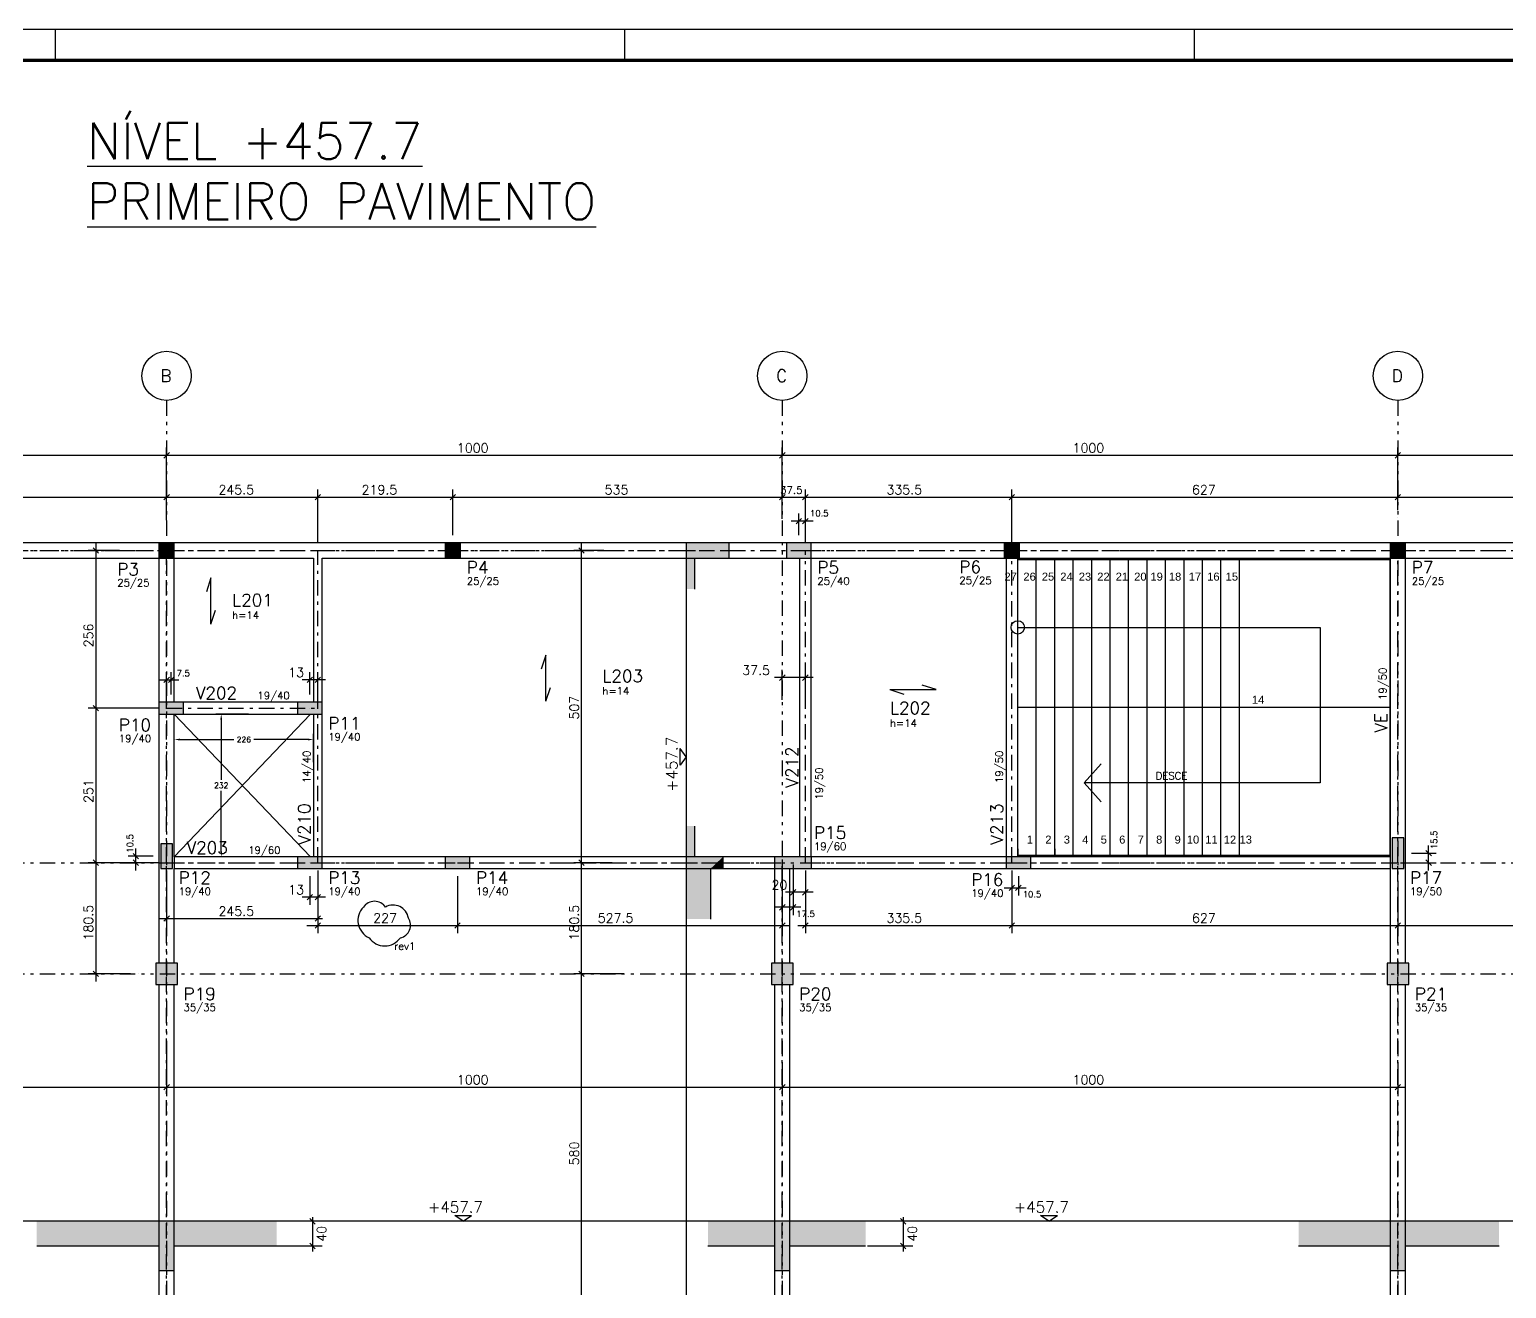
# Model space of a CAD drawing. Extents: x 259 to 378, y 4 to 88.
# Drawn here: x 284.76 to 332.74, y 47.24 to 88.14 of the extents above; entities that cross this region are included whole.
import ezdxf
from ezdxf.enums import TextEntityAlignment as Align

# ---------------------------------------------------------------- set-up
doc = ezdxf.new("R2010")
doc.units = 0
doc.header["$MEASUREMENT"] = 0
for name, pattern in [('CONTINU', [0]), ('ESTILO_TQS_0003', [0.91, 0.5, -0.2, 0.01, -0.2]), ('ESTILO_TQS_0004', [1.12, 0.5, -0.2, 0.01, -0.2, 0.01, -0.2])]:
    doc.linetypes.add(name, pattern=pattern)
doc.layers.get('0').update_dxf_attribs({"linetype": 'CONTINUOUS'})
doc.layers.get('Defpoints').update_dxf_attribs({"linetype": 'CONTINUOUS'})
for name, color, linetype in [('1', 1, 'CONTINUOUS'), ('2', 2, 'CONTINUOUS'), ('3', 3, 'CONTINUOUS'), ('4', 4, 'CONTINUOUS'), ('6', 6, 'CONTINUOUS'), ('7', 7, 'CONTINUOUS'), ('9', 9, 'CONTINUOUS'), ('ARQ-FOLHA', 7, 'CONTINUOUS'), ('COTA', 1, 'CONTINUOUS')]:
    doc.layers.add(name, color=color, linetype=linetype)
doc.styles.get("Standard").update_dxf_attribs({"font": 'ROMANS.SHX'})
doc.styles.add('STYLE0', font='arial.ttf', dxfattribs={"height": 0.2})
doc.dimstyles.get("Standard").update_dxf_attribs({"dimtxt": 0.18, "dimasz": 0.18, "dimexe": 0.18, "dimexo": 0.0625, "dimgap": 0.09, "dimtad": 0, "dimtih": 1, "dimtoh": 1, "dimdec": 4, "dimzin": 0, "dimdsep": 46, "dimtxsty": 'Standard', "dimcen": 0.09, "dimadec": 0, "dimazin": 0, "dimtfac": 1, "dimtdec": 4, "dimtofl": 0, "dimtmove": 0, "dimatfit": 3, "dimfxl": 1, "dimtolj": 1, "dimtzin": 0, "dimarcsym": 0})

# ---------------------------------------------------------------- blocks, each defined once
blk = doc.blocks.new('fla0')
at = {"layer": 'ARQ-FOLHA'}
for p, q in [((5101.19, 1431.998), (4982.29, 1431.998)), ((5008.69, 1430.998), (5008.69, 1431.998)), ((5027.19, 1430.998), (5027.19, 1431.998)), ((5045.69, 1430.998), (5045.69, 1431.998))]:
    blk.add_line(p, q, dxfattribs=at)
at = {"layer": 'ARQ-FOLHA', "const_width": 0.1}
blk.add_lwpolyline([(5100.19, 1430.998), (4984.79, 1430.998), (4984.79, 1348.898), (5100.19, 1348.898), (5100.19, 1430.998)], dxfattribs=at)
blk = doc.blocks.new('EDCA')
at = {"color": 7, "linetype": 'CONTINU'}
for p, q in [((308.167, 71.204), (314.217, 71.204)), ((314.217, 66.404), (314.217, 71.204)), ((308.167, 66.404), (314.217, 66.404))]:
    blk.add_line(p, q, dxfattribs=at)
at = {"layer": 'COTA', "color": 7, "linetype": 'CONTINU'}
for p, q in [((308.167, 71.104), (308.167, 71.204)), ((308.167, 71.104), (308.167, 71.204)), ((308.467, 71.104), (308.467, 71.204)), ((308.767, 71.104), (308.767, 71.204)), ((309.067, 71.104), (309.067, 71.204)), ((309.367, 71.104), (309.367, 71.204)), ((309.667, 71.104), (309.667, 71.204)), ((309.967, 71.104), (309.967, 71.204)), ((310.267, 71.104), (310.267, 71.204)), ((310.567, 71.104), (310.567, 71.204)), ((310.867, 71.104), (310.867, 71.204)), ((311.167, 71.104), (311.167, 71.204)), ((311.467, 71.104), (311.467, 71.204)), ((311.767, 71.104), (311.767, 71.204)), ((308.167, 68.804), (314.217, 68.804)), ((308.167, 66.404), (308.167, 66.504)), ((308.167, 66.404), (308.167, 66.504)), ((308.167, 66.504), (308.167, 66.404)), ((308.167, 66.404), (308.167, 66.504)), ((308.467, 66.404), (308.467, 66.504)), ((308.767, 66.404), (308.767, 66.504)), ((308.767, 66.504), (308.767, 66.404)), ((309.067, 66.404), (309.067, 66.504)), ((309.367, 66.404), (309.367, 66.504)), ((309.667, 66.404), (309.667, 66.504)), ((309.967, 66.404), (309.967, 66.504)), ((310.267, 66.404), (310.267, 66.504)), ((310.567, 66.404), (310.567, 66.504)), ((310.867, 66.404), (310.867, 66.504)), ((311.167, 66.404), (311.167, 66.504)), ((311.467, 66.404), (311.467, 66.504)), ((311.767, 66.404), (311.767, 66.504))]:
    blk.add_line(p, q, dxfattribs=at)
at = {"layer": 'COTA', "color": 7, "linetype": 'CONTINU', "ltscale": 0.2}
for p, q in [((308.167, 68.804), (308.167, 71.204)), ((308.167, 68.804), (308.167, 71.054)), ((308.467, 68.804), (308.467, 71.204)), ((308.767, 66.404), (308.767, 71.204)), ((309.067, 68.804), (309.067, 71.204)), ((309.367, 68.804), (309.367, 71.204)), ((309.667, 68.804), (309.667, 71.204)), ((309.967, 68.804), (309.967, 71.204)), ((310.267, 68.804), (310.267, 71.204)), ((310.567, 68.804), (310.567, 71.204)), ((310.867, 68.804), (310.867, 71.204)), ((311.167, 68.804), (311.167, 71.204)), ((311.467, 68.804), (311.467, 71.204)), ((311.767, 68.804), (311.767, 71.204)), ((308.167, 66.404), (308.167, 68.804)), ((308.167, 66.404), (308.167, 68.804)), ((308.467, 66.404), (308.467, 68.804)), ((309.067, 66.404), (309.067, 68.804)), ((309.367, 66.404), (309.367, 68.804)), ((309.667, 66.404), (309.667, 68.804)), ((309.967, 66.404), (309.967, 68.804)), ((310.267, 66.404), (310.267, 68.804)), ((310.567, 66.404), (310.567, 68.804)), ((310.867, 66.404), (310.867, 68.804)), ((311.167, 66.404), (311.167, 68.804)), ((311.467, 66.404), (311.467, 68.804)), ((311.767, 66.404), (311.767, 68.804))]:
    blk.add_line(p, q, dxfattribs=at)
at = {"linetype": 'CONTINU', "style": 'STYLE0'}
for s, p in [('27', (308.051, 70.861)), ('26', (308.358, 70.861)), ('25', (308.658, 70.861)), ('24', (308.958, 70.861)), ('23', (309.258, 70.861)), ('22', (309.558, 70.861)), ('21', (309.858, 70.861)), ('20', (310.158, 70.861)), ('19', (310.422, 70.861)), ('18', (310.722, 70.861)), ('17', (311.044, 70.861)), ('16', (311.344, 70.861)), ('15', (311.644, 70.861)), ('14', (312.07, 68.86)), ('1', (308.364, 66.59)), ('2', (308.664, 66.59)), ('3', (308.964, 66.59)), ('4', (309.264, 66.59)), ('5', (309.564, 66.59)), ('6', (309.864, 66.59)), ('7', (310.164, 66.59)), ('8', (310.464, 66.59)), ('9', (310.764, 66.59)), ('10', (311.013, 66.59)), ('11', (311.313, 66.59)), ('12', (311.613, 66.59)), ('13', (311.869, 66.59))]:
    blk.add_text(s, height=0.13, dxfattribs=at).set_placement(p, align=Align.CENTER)
blk = doc.blocks.new('*D78')
at = {"color": 0, "linetype": 'Continuous', "lineweight": -2, "transparency": 16777216}
for p, q in [((289.467, 64.345), (289.467, 65.255)), ((293.987, 64.345), (293.987, 65.255)), ((289.647, 65.075), (291.405, 65.075)), ((293.807, 65.075), (292.048, 65.075))]:
    blk.add_line(p, q, dxfattribs=at)
at = {"color": 0, "linetype": 'Continuous', "transparency": 16777216}
for points in [[(289.647, 65.105), (289.647, 65.045), (289.467, 65.075)], [(293.807, 65.105), (293.807, 65.045), (293.987, 65.075)]]:
    blk.add_solid(points, dxfattribs=at)
at = {"layer": 'Defpoints', "color": 0, "linetype": 'Continuous', "transparency": 16777216}
for p in [(293.987, 65.075), (289.467, 64.283), (293.987, 64.283)]:
    blk.add_point(p, dxfattribs=at)
at = {"color": 0, "linetype": 'Continuous', "transparency": 16777216, "insert": (291.727, 65.075), "char_height": 0.18, "attachment_point": 5}
blk.add_mtext('\\A1;226', dxfattribs=at)
blk = doc.blocks.new('*D79')
at = {"color": 0, "linetype": 'Continuous', "lineweight": -2, "transparency": 16777216}
for p, q in [((291.874, 65.904), (290.811, 65.904)), ((290.991, 65.724), (290.991, 63.764)), ((290.991, 61.444), (290.991, 63.404)), ((291.874, 61.264), (290.811, 61.264))]:
    blk.add_line(p, q, dxfattribs=at)
at = {"color": 0, "linetype": 'Continuous', "transparency": 16777216}
for points in [[(290.961, 65.724), (291.021, 65.724), (290.991, 65.904)], [(290.961, 61.444), (291.021, 61.444), (290.991, 61.264)]]:
    blk.add_solid(points, dxfattribs=at)
at = {"layer": 'Defpoints', "color": 0, "linetype": 'Continuous', "transparency": 16777216}
for p in [(290.991, 65.904), (291.937, 65.904), (291.937, 61.264)]:
    blk.add_point(p, dxfattribs=at)
at = {"color": 0, "linetype": 'Continuous', "transparency": 16777216, "insert": (290.991, 63.584), "char_height": 0.18, "attachment_point": 5}
blk.add_mtext('\\A1;232', dxfattribs=at)

msp = doc.modelspace()

# ---------------------------------------------------------------- linework, layer by layer
at = {"color": 10, "linetype": 'Continuous'}
msp.add_lwpolyline([(295.60891, 59.63227, 0.52056705), (295.79561, 58.63538, 0.52056705), (296.81087, 58.63538, 0.52056705), (297.07131, 59.27622, 0.52056705), (296.32839, 59.63227, 0.52056705)], format="xyb", close=True, dxfattribs=at)
at = {"layer": '1', "linetype": 'Continuous'}
for p, q in [((289.12843, 74.21875), (289.30521, 74.39553)), ((289.12843, 74.21875), (289.30521, 74.39553)), ((289.21682, 72.44674), (289.21682, 74.55714)), ((289.21682, 72.44674), (289.21682, 74.55714)), ((309.12843, 74.21875), (309.30521, 74.39553)), ((309.12843, 74.21875), (309.30521, 74.39553)), ((309.21682, 72.49418), (309.21682, 74.55714)), ((309.21682, 72.49418), (309.21682, 74.55714)), ((329.12843, 74.21875), (329.30521, 74.39553)), ((329.12843, 74.21875), (329.30521, 74.39553)), ((329.21682, 72.77839), (329.21682, 74.55714)), ((329.21682, 72.77839), (329.21682, 74.55714)), ((268.96682, 74.30714), (289.46682, 74.30714)), ((288.96682, 74.30714), (309.46682, 74.30714)), ((308.96682, 74.30714), (329.46682, 74.30714)), ((328.96682, 74.30714), (349.46682, 74.30714)), ((278.96682, 72.94866), (289.46682, 72.94866)), ((288.96682, 72.94866), (294.27682, 72.94866)), ((289.12843, 72.86027), (289.30521, 73.03705)), ((289.12843, 72.86027), (289.30521, 73.03705)), ((289.21682, 72.19674), (289.21682, 73.19866)), ((289.21682, 72.19674), (289.21682, 73.19866)), ((293.77682, 72.94866), (298.76682, 72.94866)), ((294.03843, 72.86027), (294.21521, 73.03705)), ((294.03843, 72.86027), (294.21521, 73.03705)), ((294.12682, 71.46351), (294.12682, 73.19866)), ((294.12682, 71.46351), (294.12682, 73.19866)), ((298.26682, 72.94866), (309.46682, 72.94866)), ((298.42843, 72.86027), (298.60521, 73.03705)), ((298.42843, 72.86027), (298.60521, 73.03705)), ((298.51682, 71.71351), (298.51682, 73.19866)), ((298.51682, 71.71351), (298.51682, 73.19866)), ((308.96682, 72.94866), (310.21682, 72.94866)), ((309.12843, 72.86027), (309.30521, 73.03705)), ((309.12843, 72.86027), (309.30521, 73.03705)), ((309.21682, 72.24839), (309.21682, 73.19866)), ((309.21682, 72.24839), (309.21682, 73.19866)), ((309.71682, 72.94866), (316.92682, 72.94866)), ((309.87843, 72.86027), (310.05521, 73.03705)), ((309.87843, 72.86027), (310.05521, 73.03705)), ((309.96682, 71.46351), (309.96682, 73.19866)), ((309.96682, 71.46351), (309.96682, 73.19866)), ((316.42682, 72.94866), (329.46682, 72.94866)), ((316.58843, 72.86027), (316.76521, 73.03705)), ((316.58843, 72.86027), (316.76521, 73.03705)), ((316.67682, 71.46351), (316.67682, 73.19866)), ((316.67682, 71.46351), (316.67682, 73.19866)), ((328.96682, 72.94866), (339.46682, 72.94866)), ((329.12843, 72.86027), (329.30521, 73.03705)), ((329.12843, 72.86027), (329.30521, 73.03705)), ((329.21682, 72.52839), (329.21682, 73.19866)), ((329.21682, 72.52839), (329.21682, 73.19866)), ((310.21682, 72.17057), (309.50682, 72.17057)), ((309.84521, 72.25896), (309.66843, 72.08219)), ((309.75682, 71.71351), (309.75682, 72.42057)), ((310.05521, 72.25896), (309.87843, 72.08219)), ((309.96682, 71.46351), (309.96682, 72.42057)), ((287.68473, 71.21351), (286.6685, 71.21351)), ((286.83011, 71.3019), (287.00689, 71.12512)), ((286.9185, 71.46351), (286.9185, 66.50351)), ((303.42518, 71.21351), (302.44768, 71.21351)), ((302.78606, 71.12512), (302.60929, 71.3019)), ((302.69768, 60.82351), (302.69768, 71.46351)), ((316.86682, 68.71892), (326.68684, 68.71892)), ((326.68684, 68.71892), (326.68684, 63.6699)), ((289.21682, 66.34351), (289.21682, 67.2657)), ((289.36682, 66.53351), (289.36682, 67.2657)), ((293.86682, 66.53351), (293.86682, 67.2657)), ((294.12682, 66.34351), (294.12682, 67.2657)), ((309.30521, 67.17413), (309.12843, 66.99735)), ((309.21682, 66.36641), (309.21682, 67.33574)), ((310.05521, 67.17413), (309.87843, 66.99735)), ((309.96682, 66.39351), (309.96682, 67.33574)), ((286.9185, 67.00351), (286.9185, 60.82351)), ((288.96682, 67.0157), (289.61682, 67.0157)), ((289.12843, 66.92731), (289.30521, 67.10409)), ((289.27843, 66.92731), (289.45521, 67.10409)), ((294.37682, 67.0157), (293.61682, 67.0157)), ((293.95521, 67.10409), (293.77843, 66.92731)), ((294.21521, 67.10409), (294.03843, 66.92731)), ((310.21682, 67.08574), (308.96682, 67.08574)), ((288.96682, 66.09351), (286.6685, 66.09351)), ((288.96682, 66.09351), (286.6685, 66.09351)), ((286.83011, 66.1819), (287.00689, 66.00512)), ((286.83011, 66.1819), (287.00689, 66.00512)), ((319.02069, 63.6699), (319.57506, 64.28717)), ((326.68684, 63.6699), (319.02069, 63.6699)), ((319.02069, 63.6699), (319.57506, 63.05262)), ((288.21846, 60.82351), (288.21846, 61.53351)), ((330.30148, 61.29512), (330.12471, 61.4719)), ((330.2131, 60.82351), (330.2131, 61.63351)), ((288.96682, 61.07351), (286.6685, 61.07351)), ((287.53383, 61.07351), (286.6685, 61.07351)), ((286.83011, 61.1619), (287.00689, 60.98512)), ((286.83011, 61.1619), (287.00689, 60.98512)), ((286.9185, 61.32351), (286.9185, 57.21351)), ((288.77682, 61.28351), (287.96846, 61.28351)), ((288.96682, 61.07351), (287.96846, 61.07351)), ((288.30685, 61.19512), (288.13007, 61.3719)), ((288.30685, 60.98512), (288.13007, 61.1619)), ((303.69182, 61.07351), (302.44768, 61.07351)), ((303.69182, 61.07351), (302.44768, 61.07351)), ((302.78606, 60.98512), (302.60929, 61.1619)), ((302.78606, 60.98512), (302.60929, 61.1619)), ((302.69768, 57.21351), (302.69768, 61.32351)), ((309.21682, 61.17935), (309.21682, 59.3753)), ((309.56682, 61.01351), (309.56682, 59.3753)), ((329.46682, 61.07351), (330.4631, 61.07351)), ((329.65682, 61.38351), (330.4631, 61.38351)), ((330.30148, 60.98512), (330.12471, 61.1619)), ((289.21682, 60.82351), (289.21682, 58.78607)), ((293.86682, 60.63351), (293.86682, 59.70534)), ((294.12682, 60.82351), (294.12682, 58.78607)), ((294.12682, 60.82351), (294.12682, 59.70534)), ((294.12682, 60.82351), (294.12682, 58.78607)), ((298.66682, 60.63351), (298.66682, 58.78607)), ((309.56682, 60.63351), (309.56682, 59.86292)), ((309.96682, 60.82351), (309.96682, 59.86292)), ((309.96682, 60.82351), (309.96682, 58.78607)), ((316.67682, 60.82351), (316.67682, 58.78607)), ((316.67682, 60.82351), (316.67682, 60.00539)), ((316.67682, 60.82351), (316.67682, 58.78607)), ((316.88592, 60.63351), (316.88592, 60.00539)), ((293.95521, 60.04373), (293.77843, 59.86695)), ((294.21521, 60.04373), (294.03843, 59.86695)), ((309.21682, 60.13804), (309.21682, 58.78607)), ((310.21682, 60.11292), (309.31682, 60.11292)), ((309.65521, 60.20131), (309.47843, 60.02453)), ((310.05521, 60.20131), (309.87843, 60.02453)), ((316.42682, 60.25539), (317.13592, 60.25539)), ((316.58843, 60.16701), (316.76521, 60.34378)), ((316.79753, 60.16701), (316.97431, 60.34378)), ((329.21682, 60.20262), (329.21682, 58.78607)), ((329.21682, 60.20262), (329.21682, 58.78607)), ((294.37682, 59.95534), (293.61682, 59.95534)), ((298.66682, 59.79369), (298.66682, 58.78607)), ((309.81682, 59.6253), (308.96682, 59.6253)), ((309.30521, 59.71368), (309.12843, 59.53691)), ((309.65521, 59.71368), (309.47843, 59.53691)), ((288.96682, 59.25913), (294.27682, 59.25913)), ((289.12843, 59.17074), (289.30521, 59.34752)), ((289.12843, 59.17074), (289.30521, 59.34752)), ((293.77682, 59.03607), (298.91682, 59.03607)), ((294.03843, 59.17074), (294.21521, 59.34752)), ((294.03843, 59.17074), (294.21521, 59.34752)), ((294.03843, 58.94768), (294.21521, 59.12446)), ((294.03843, 58.94768), (294.21521, 59.12446)), ((298.41682, 59.03607), (309.46682, 59.03607)), ((298.57843, 58.94768), (298.75521, 59.12446)), ((298.57843, 58.94768), (298.75521, 59.12446)), ((309.12843, 58.94768), (309.30521, 59.12446)), ((309.71682, 59.03607), (316.92682, 59.03607)), ((309.87843, 58.94768), (310.05521, 59.12446)), ((316.42682, 59.03607), (329.46682, 59.03607)), ((316.58843, 58.94768), (316.76521, 59.12446)), ((316.58843, 58.94768), (316.76521, 59.12446)), ((328.96682, 59.03607), (349.46682, 59.03607)), ((329.12843, 58.94768), (329.30521, 59.12446)), ((329.12843, 58.94768), (329.30521, 59.12446)), ((302.69768, 45.61351), (302.69768, 57.71351)), ((288.04093, 57.46351), (286.6685, 57.46351)), ((286.83011, 57.5519), (287.00689, 57.37512)), ((304.06937, 57.46351), (302.44768, 57.46351)), ((304.06937, 57.46351), (302.44768, 57.46351)), ((302.78606, 57.37512), (302.60929, 57.5519)), ((302.78606, 57.37512), (302.60929, 57.5519)), ((289.21682, 55.19687), (289.21682, 53.53171)), ((289.21682, 55.19687), (289.21682, 53.53171)), ((309.21682, 54.58467), (309.21682, 53.53171)), ((309.21682, 54.58467), (309.21682, 53.53171)), ((329.21682, 54.49285), (329.21682, 53.53171)), ((268.96682, 53.78171), (289.46682, 53.78171)), ((288.96682, 53.78171), (309.46682, 53.78171)), ((289.12843, 53.69332), (289.30521, 53.8701)), ((289.12843, 53.69332), (289.30521, 53.8701)), ((308.96682, 53.78171), (329.46682, 53.78171)), ((309.12843, 53.69332), (309.30521, 53.8701)), ((309.12843, 53.69332), (309.30521, 53.8701)), ((329.12843, 53.69332), (329.30521, 53.8701)), ((294.04154, 49.33645), (293.86476, 49.51322)), ((294.04154, 49.33645), (293.86476, 49.51322)), ((293.95315, 49.56015), (293.95315, 48.44678)), ((313.23418, 49.33645), (313.0574, 49.51322)), ((313.23418, 49.33645), (313.0574, 49.51322)), ((313.14579, 49.56015), (313.14579, 48.44678)), ((292.79559, 48.62483), (294.26467, 48.62483)), ((294.04154, 48.53645), (293.86476, 48.71322)), ((311.98823, 48.62483), (313.45731, 48.62483)), ((313.23418, 48.53645), (313.0574, 48.71322))]:
    msp.add_line(p, q, dxfattribs=at)
msp.add_circle((316.86682, 68.71892), 0.21616, dxfattribs=at)
for points in [[(288.96682, 70.96351), (289.46682, 70.96351), (289.46682, 71.46351)], [(288.96682, 70.96351), (289.46682, 71.46351), (288.96682, 71.46351)], [(288.96682, 70.96351), (288.96682, 71.46351), (288.96682, 70.96351)], [(298.26682, 70.96351), (298.76682, 70.96351), (298.76682, 71.46351)], [(298.26682, 70.96351), (298.76682, 71.46351), (298.26682, 71.46351)], [(298.26682, 70.96351), (298.26682, 71.46351), (298.26682, 70.96351)], [(310.15682, 70.96351), (310.15682, 71.46351), (309.35682, 71.46351)], [(310.15682, 70.96351), (309.35682, 71.46351), (309.35682, 70.96351)], [(316.92682, 70.96351), (316.92682, 71.46351), (316.42682, 71.46351)], [(316.92682, 70.96351), (316.42682, 71.46351), (316.42682, 70.96351)], [(328.96682, 70.96351), (329.46682, 70.96351), (329.46682, 71.46351)], [(328.96682, 70.96351), (329.46682, 71.46351), (328.96682, 71.46351)], [(328.96682, 70.96351), (328.96682, 71.46351), (328.96682, 70.96351)], [(310.15682, 70.96351), (309.35682, 70.96351), (310.15682, 70.96351)], [(316.92682, 70.96351), (316.42682, 70.96351), (316.92682, 70.96351)], [(289.76682, 65.90351), (289.76682, 66.28351), (288.96682, 66.28351)], [(289.76682, 65.90351), (288.96682, 66.28351), (288.96682, 65.90351)], [(294.26682, 65.90351), (294.26682, 66.28351), (293.46682, 66.28351)], [(294.26682, 65.90351), (293.46682, 66.28351), (293.46682, 65.90351)], [(289.76682, 65.90351), (288.96682, 65.90351), (289.76682, 65.90351)], [(294.26682, 65.90351), (293.46682, 65.90351), (294.26682, 65.90351)], [(289.02682, 60.88351), (289.40682, 60.88351), (289.40682, 61.68351)], [(289.02682, 60.88351), (289.40682, 61.68351), (289.02682, 61.68351)], [(289.02682, 60.88351), (289.02682, 61.68351), (289.02682, 60.88351)], [(329.02682, 60.88351), (329.40682, 60.88351), (329.40682, 61.88351)], [(329.02682, 60.88351), (329.40682, 61.88351), (329.02682, 61.88351)], [(329.02682, 60.88351), (329.02682, 61.88351), (329.02682, 60.88351)], [(294.26682, 60.88351), (294.26682, 61.26351), (293.46682, 61.26351)], [(294.26682, 60.88351), (293.46682, 61.26351), (293.46682, 60.88351)], [(299.06682, 60.88351), (299.06682, 61.26351), (298.26682, 61.26351)], [(299.06682, 60.88351), (298.26682, 61.26351), (298.26682, 60.88351)], [(310.16682, 60.88351), (310.16682, 61.26351), (308.96682, 61.26351)], [(310.16682, 60.88351), (308.96682, 61.26351), (308.96682, 60.88351)], [(317.28592, 60.88351), (317.28592, 61.26351), (316.48592, 61.26351)], [(317.28592, 60.88351), (316.48592, 61.26351), (316.48592, 60.88351)], [(294.26682, 60.88351), (293.46682, 60.88351), (294.26682, 60.88351)], [(299.06682, 60.88351), (298.26682, 60.88351), (299.06682, 60.88351)], [(310.16682, 60.88351), (308.96682, 60.88351), (310.16682, 60.88351)], [(317.28592, 60.88351), (316.48592, 60.88351), (317.28592, 60.88351)], [(288.86682, 57.11351), (289.56682, 57.11351), (289.56682, 57.81351)], [(288.86682, 57.11351), (289.56682, 57.81351), (288.86682, 57.81351)], [(288.86682, 57.11351), (288.86682, 57.81351), (288.86682, 57.11351)], [(308.86682, 57.11351), (309.56682, 57.11351), (309.56682, 57.81351)], [(308.86682, 57.11351), (309.56682, 57.81351), (308.86682, 57.81351)], [(308.86682, 57.11351), (308.86682, 57.81351), (308.86682, 57.11351)], [(328.86682, 57.11351), (329.56682, 57.11351), (329.56682, 57.81351)], [(328.86682, 57.11351), (329.56682, 57.81351), (328.86682, 57.81351)], [(328.86682, 57.11351), (328.86682, 57.81351), (328.86682, 57.11351)]]:
    msp.add_solid(points, dxfattribs=at)
at = {"layer": '2', "linetype": 'ESTILO_TQS_0003'}
for p, q in [((279.21682, 71.21351), (289.21682, 71.21351)), ((289.21682, 71.21351), (294.02682, 71.21351)), ((289.21682, 66.75351), (289.21682, 71.21351)), ((294.02682, 71.21351), (298.51682, 71.21351)), ((294.12682, 66.75351), (294.12682, 71.21351)), ((298.51682, 71.21351), (309.96682, 71.21351)), ((309.96682, 71.21351), (316.67682, 71.21351)), ((309.96682, 61.07351), (309.96682, 71.21351)), ((316.67682, 71.21351), (329.21682, 71.21351)), ((316.67682, 61.07351), (316.67682, 71.21351)), ((329.21682, 71.21351), (339.21682, 71.21351)), ((329.21682, 61.07351), (329.21682, 71.21351)), ((289.21682, 61.07351), (289.21682, 66.75351)), ((294.12682, 61.07351), (294.12682, 66.75351)), ((289.21682, 66.09351), (294.02682, 66.09351)), ((289.21682, 57.46351), (289.21682, 61.07351)), ((289.21682, 61.07351), (294.02682, 61.07351)), ((294.02682, 61.07351), (298.66682, 61.07351)), ((298.66682, 61.07351), (309.21682, 61.07351)), ((309.21682, 57.46351), (309.21682, 61.07351)), ((309.96682, 61.07351), (316.67682, 61.07351)), ((316.67682, 61.07351), (329.21682, 61.07351)), ((329.21682, 57.46351), (329.21682, 61.07351)), ((289.21682, 45.86351), (289.21682, 57.46351)), ((309.21682, 45.86351), (309.21682, 57.46351)), ((329.21682, 45.86351), (329.21682, 57.46351))]:
    msp.add_line(p, q, dxfattribs=at)
at = {"layer": '2', "linetype": 'Continuous'}
for p, q in [((289.21682, 71.21351), (289.21682, 71.21351)), ((298.51682, 71.21351), (298.51682, 71.21351)), ((309.75682, 71.21351), (309.75682, 71.21351)), ((316.67682, 71.21351), (316.67682, 71.21351)), ((329.21682, 71.21351), (329.21682, 71.21351)), ((289.36682, 66.09351), (289.36682, 66.09351)), ((289.46682, 61.26351), (293.88682, 65.90351)), ((289.46682, 65.90351), (293.88682, 61.26351)), ((293.86682, 66.09351), (293.86682, 66.09351)), ((289.21682, 61.28351), (289.21682, 61.28351)), ((293.86682, 61.07351), (293.86682, 61.07351)), ((298.66682, 61.07351), (298.66682, 61.07351)), ((309.56682, 61.07351), (309.56682, 61.07351)), ((316.88592, 61.07351), (316.88592, 61.07351)), ((329.21682, 61.38351), (329.21682, 61.38351)), ((289.21682, 57.46351), (289.21682, 57.46351)), ((309.21682, 57.46351), (309.21682, 57.46351)), ((329.21682, 57.46351), (329.21682, 57.46351))]:
    msp.add_line(p, q, dxfattribs=at)
at = {"layer": '3', "linetype": 'Continuous'}
for p, q in [((329.21682, 72.52839), (329.21682, 72.52839)), ((329.21682, 72.52839), (329.21682, 72.52839)), ((289.21682, 72.19674), (289.21682, 72.19674)), ((289.21682, 72.19674), (289.21682, 72.19674)), ((309.21682, 72.24418), (309.21682, 72.24418)), ((309.21682, 72.24418), (309.21682, 72.24418)), ((309.21682, 71.99839), (309.21682, 71.99839)), ((309.21682, 71.99839), (309.21682, 71.99839)), ((329.21682, 72.27839), (329.21682, 72.27839)), ((329.21682, 72.27839), (329.21682, 72.27839)), ((289.21682, 71.94674), (289.21682, 71.94674)), ((289.21682, 71.94674), (289.21682, 71.94674)), ((287.93473, 71.21351), (287.93473, 71.21351)), ((294.12682, 71.21351), (294.12682, 71.21351)), ((294.12682, 71.21351), (294.12682, 71.21351)), ((298.51682, 71.46351), (298.51682, 71.46351)), ((298.51682, 71.46351), (298.51682, 71.46351)), ((303.67518, 71.21351), (303.67518, 71.21351)), ((309.75682, 71.46351), (309.75682, 71.46351)), ((309.96682, 71.21351), (309.96682, 71.21351)), ((309.96682, 71.21351), (309.96682, 71.21351)), ((309.96682, 71.21351), (309.96682, 71.21351)), ((316.67682, 71.21351), (316.67682, 71.21351)), ((316.67682, 71.21351), (316.67682, 71.21351)), ((290.65781, 70.32212), (290.50781, 69.87212)), ((290.65781, 68.82212), (290.65781, 70.32212)), ((290.65781, 68.82212), (290.80781, 69.27212)), ((301.53359, 67.81592), (301.38359, 67.36592)), ((301.53359, 66.31592), (301.53359, 67.81592)), ((301.53359, 66.31592), (301.68359, 66.76592)), ((312.71534, 66.69625), (314.21534, 66.69625)), ((312.71534, 66.69625), (313.16534, 66.54625)), ((314.21534, 66.69625), (313.76534, 66.84625)), ((289.36682, 66.28351), (289.36682, 66.28351)), ((293.86682, 66.28351), (293.86682, 66.28351)), ((289.21682, 66.09351), (289.21682, 66.09351)), ((289.21682, 66.09351), (289.21682, 66.09351)), ((289.21682, 66.09351), (289.21682, 66.09351)), ((294.12682, 66.09351), (294.12682, 66.09351)), ((309.21682, 66.11641), (309.21682, 66.11641)), ((309.96682, 66.14351), (309.96682, 66.14351)), ((305.90411, 64.24313), (305.90411, 64.78628)), ((306.09128, 64.5147), (305.90411, 64.78628)), ((306.09128, 64.5147), (305.90411, 64.24313)), ((309.21682, 61.42935), (309.21682, 61.42935)), ((287.78383, 61.07351), (287.78383, 61.07351)), ((289.02682, 61.28351), (289.02682, 61.28351)), ((289.21682, 61.07351), (289.21682, 61.07351)), ((289.21682, 61.07351), (289.21682, 61.07351)), ((289.21682, 61.07351), (289.21682, 61.07351)), ((294.12682, 61.07351), (294.12682, 61.07351)), ((294.12682, 61.07351), (294.12682, 61.07351)), ((294.12682, 61.07351), (294.12682, 61.07351)), ((303.94182, 61.07351), (303.94182, 61.07351)), ((303.94182, 61.07351), (303.94182, 61.07351)), ((309.56682, 61.26351), (309.56682, 61.26351)), ((309.96682, 61.07351), (309.96682, 61.07351)), ((309.96682, 61.07351), (309.96682, 61.07351)), ((316.67682, 61.07351), (316.67682, 61.07351)), ((316.67682, 61.07351), (316.67682, 61.07351)), ((316.67682, 61.07351), (316.67682, 61.07351)), ((329.21682, 61.07351), (329.21682, 61.07351)), ((329.40682, 61.38351), (329.40682, 61.38351)), ((293.86682, 60.88351), (293.86682, 60.88351)), ((298.66682, 60.88351), (298.66682, 60.88351)), ((309.56682, 60.88351), (309.56682, 60.88351)), ((316.88592, 60.88351), (316.88592, 60.88351)), ((298.66682, 60.04369), (298.66682, 60.04369)), ((309.21682, 60.38804), (309.21682, 60.38804)), ((329.21682, 60.45262), (329.21682, 60.45262)), ((329.21682, 60.45262), (329.21682, 60.45262)), ((288.29093, 57.46351), (288.29093, 57.46351)), ((304.31937, 57.46351), (304.31937, 57.46351)), ((304.31937, 57.46351), (304.31937, 57.46351)), ((289.21682, 55.44687), (289.21682, 55.44687)), ((289.21682, 55.44687), (289.21682, 55.44687)), ((309.21682, 54.83467), (309.21682, 54.83467)), ((309.21682, 54.83467), (309.21682, 54.83467)), ((329.21682, 54.74285), (329.21682, 54.74285)), ((298.57412, 49.61201), (299.11727, 49.61201)), ((298.84569, 49.42483), (298.57412, 49.61201)), ((298.84569, 49.42483), (299.11727, 49.61201)), ((317.60943, 49.61201), (318.15258, 49.61201)), ((317.881, 49.42483), (317.60943, 49.61201)), ((317.881, 49.42483), (318.15258, 49.61201))]:
    msp.add_line(p, q, dxfattribs=at)
for points in [[(288.96682, 71.46351), (279.46682, 71.46351)], [(294.02682, 71.46351), (289.46682, 71.46351)], [(298.26682, 71.46351), (294.02682, 71.46351)], [(309.35682, 71.46351), (298.76682, 71.46351)], [(316.42682, 71.46351), (310.15682, 71.46351)], [(328.96682, 71.46351), (316.92682, 71.46351)], [(338.96682, 71.46351), (329.46682, 71.46351)], [(279.46682, 70.96351), (288.96682, 70.96351)], [(288.96682, 70.96351), (288.96682, 66.28351)], [(289.46682, 70.96351), (293.98682, 70.96351)], [(289.46682, 66.28351), (289.46682, 70.96351)], [(293.98682, 70.96351), (293.98682, 66.28351)], [(294.26682, 70.96351), (298.26682, 70.96351)], [(294.26682, 66.28351), (294.26682, 70.96351)], [(298.76682, 70.96351), (309.35682, 70.96351)], [(309.77682, 70.96351), (309.77682, 61.26351)], [(310.15682, 70.96351), (316.42682, 70.96351)], [(310.15682, 61.26351), (310.15682, 70.96351)], [(316.48682, 70.96351), (316.48682, 61.26351)], [(316.86682, 61.26351), (316.86682, 70.96351)], [(316.92682, 70.96351), (328.96682, 70.96351)], [(328.96682, 70.96351), (328.96682, 61.26351)], [(329.46682, 70.96351), (338.96682, 70.96351)], [(329.46682, 61.07351), (329.46682, 70.96351)], [(293.46682, 66.28351), (289.76682, 66.28351)], [(288.96682, 65.90351), (288.96682, 61.07351)], [(289.46682, 61.26351), (289.46682, 65.90351)], [(289.76682, 65.90351), (293.46682, 65.90351)], [(293.98682, 65.90351), (293.98682, 61.26351)], [(294.26682, 61.26351), (294.26682, 65.90351)], [(288.96682, 61.07351), (288.96682, 57.81351)], [(289.46682, 61.26351), (289.46682, 60.88351)], [(293.46682, 61.26351), (289.46682, 61.26351)], [(298.26682, 61.26351), (294.16682, 61.26351)], [(308.96682, 61.26351), (299.06682, 61.26351)], [(316.48592, 61.26351), (310.16682, 61.26351)], [(328.96682, 61.26351), (317.28592, 61.26351)], [(328.96682, 61.26351), (328.96682, 60.88351)], [(329.46682, 57.81351), (329.46682, 61.07351)], [(289.46682, 57.81351), (289.46682, 60.88351)], [(289.46682, 60.88351), (293.46682, 60.88351)], [(294.16682, 60.88351), (298.26682, 60.88351)], [(299.06682, 60.88351), (308.96682, 60.88351)], [(308.96682, 60.88351), (308.96682, 57.81351)], [(309.46682, 57.81351), (309.46682, 60.88351)], [(310.16682, 60.88351), (316.48592, 60.88351)], [(317.28592, 60.88351), (328.96682, 60.88351)], [(328.96682, 60.88351), (328.96682, 57.81351)], [(288.96682, 57.11351), (288.96682, 46.21351)], [(289.46682, 46.21351), (289.46682, 57.11351)], [(308.96682, 57.11351), (308.96682, 46.21351)], [(309.46682, 46.21351), (309.46682, 57.11351)], [(328.96682, 57.11351), (328.96682, 46.21351)], [(329.46682, 46.21351), (329.46682, 57.11351)]]:
    msp.add_lwpolyline(points, dxfattribs=at)
at = {"layer": '4', "linetype": 'ESTILO_TQS_0004'}
for p, q in [((289.21682, 76.08982), (289.21682, 18.48469)), ((309.21682, 76.08982), (309.21682, 18.48469)), ((329.21682, 76.08982), (329.21682, 18.48469)), ((265.5954, 71.21351), (354.8984, 71.21351)), ((265.5954, 61.07351), (354.8984, 61.07351)), ((265.5954, 57.46351), (354.8984, 57.46351))]:
    msp.add_line(p, q, dxfattribs=at)
at = {"layer": '4', "linetype": 'Continuous'}
for p, q in [((307.49128, 71.46351), (306.09128, 71.46351)), ((306.09128, 71.46351), (306.09128, 69.96351)), ((307.49128, 70.96351), (307.49128, 71.46351)), ((306.37128, 69.96351), (306.37128, 70.96351)), ((306.37128, 70.96351), (307.49128, 70.96351)), ((306.09128, 69.96351), (306.09128, 27.86351)), ((306.09128, 62.26351), (306.09128, 60.88351)), ((306.37128, 61.26351), (306.37128, 62.26351)), ((307.29128, 61.26351), (306.37128, 61.26351)), ((307.29128, 60.88351), (307.29128, 61.26351)), ((306.09128, 60.88351), (306.09128, 59.24433)), ((306.89128, 59.24433), (306.89128, 60.88351)), ((306.89128, 60.88351), (307.29128, 60.88351)), ((288.96682, 49.42483), (268.96682, 49.42483)), ((288.96682, 49.42483), (284.99764, 49.42483)), ((308.96682, 49.42483), (288.96682, 49.42483)), ((292.79559, 49.42483), (288.96682, 49.42483)), ((308.96682, 49.42483), (306.80244, 49.42483)), ((328.96682, 49.42483), (308.96682, 49.42483)), ((311.9223, 49.42483), (308.96682, 49.42483)), ((328.96682, 49.42483), (325.98737, 49.42483)), ((348.96682, 49.42483), (328.96682, 49.42483)), ((332.50449, 49.42483), (328.96682, 49.42483)), ((284.99764, 48.62483), (288.96682, 48.62483)), ((288.96682, 48.62483), (288.96682, 47.82483)), ((289.46682, 47.82483), (289.46682, 48.62483)), ((289.46682, 48.62483), (292.79559, 48.62483)), ((306.80244, 48.62483), (308.96682, 48.62483)), ((308.96682, 48.62483), (308.96682, 47.82483)), ((309.46682, 47.82483), (309.46682, 48.62483)), ((309.46682, 48.62483), (311.9223, 48.62483)), ((325.98737, 48.62483), (328.96682, 48.62483)), ((328.96682, 48.62483), (328.96682, 47.82483)), ((329.46682, 47.82483), (329.46682, 48.62483)), ((329.46682, 48.62483), (332.50449, 48.62483)), ((288.96682, 47.82483), (289.46682, 47.82483)), ((308.96682, 47.82483), (309.46682, 47.82483)), ((328.96682, 47.82483), (329.46682, 47.82483))]:
    msp.add_line(p, q, dxfattribs=at)
for centre in [(289.21682, 76.88982), (309.21682, 76.88982), (329.21682, 76.88982)]:
    msp.add_circle(centre, 0.8, dxfattribs=at)
at = {"layer": '6', "linetype": 'Continuous'}
for points in [[(288.96682, 70.96351), (289.46682, 70.96351), (289.46682, 71.46351), (288.96682, 71.46351), (288.96682, 70.96351)], [(298.26682, 70.96351), (298.76682, 70.96351), (298.76682, 71.46351), (298.26682, 71.46351), (298.26682, 70.96351)], [(310.15682, 70.96351), (310.15682, 71.46351), (309.35682, 71.46351), (309.35682, 70.96351), (310.15682, 70.96351)], [(316.92682, 70.96351), (316.92682, 71.46351), (316.42682, 71.46351), (316.42682, 70.96351), (316.92682, 70.96351)], [(328.96682, 70.96351), (329.46682, 70.96351), (329.46682, 71.46351), (328.96682, 71.46351), (328.96682, 70.96351)], [(289.76682, 65.90351), (289.76682, 66.28351), (288.96682, 66.28351), (288.96682, 65.90351), (289.76682, 65.90351)], [(294.26682, 65.90351), (294.26682, 66.28351), (293.46682, 66.28351), (293.46682, 65.90351), (294.26682, 65.90351)], [(289.02682, 60.88351), (289.40682, 60.88351), (289.40682, 61.68351), (289.02682, 61.68351), (289.02682, 60.88351)], [(329.02682, 60.88351), (329.40682, 60.88351), (329.40682, 61.88351), (329.02682, 61.88351), (329.02682, 60.88351)], [(294.26682, 60.88351), (294.26682, 61.26351), (293.46682, 61.26351), (293.46682, 60.88351), (294.26682, 60.88351)], [(299.06682, 60.88351), (299.06682, 61.26351), (298.26682, 61.26351), (298.26682, 60.88351), (299.06682, 60.88351)], [(310.16682, 60.88351), (310.16682, 61.26351), (308.96682, 61.26351), (308.96682, 60.88351), (310.16682, 60.88351)], [(317.28592, 60.88351), (317.28592, 61.26351), (316.48592, 61.26351), (316.48592, 60.88351), (317.28592, 60.88351)], [(288.86682, 57.11351), (289.56682, 57.11351), (289.56682, 57.81351), (288.86682, 57.81351), (288.86682, 57.11351)], [(308.86682, 57.11351), (309.56682, 57.11351), (309.56682, 57.81351), (308.86682, 57.81351), (308.86682, 57.11351)], [(328.86682, 57.11351), (329.56682, 57.11351), (329.56682, 57.81351), (328.86682, 57.81351), (328.86682, 57.11351)]]:
    msp.add_lwpolyline(points, dxfattribs=at)
at = {"layer": '9', "linetype": 'Continuous'}
for points in [[(306.09128, 69.96351), (306.37128, 69.96351), (306.09128, 71.46351)], [(306.37128, 69.96351), (306.37128, 70.96351), (306.09128, 71.46351)], [(306.09128, 71.46351), (306.37128, 70.96351), (307.49128, 71.46351)], [(306.37128, 70.96351), (307.49128, 70.96351), (307.49128, 71.46351)], [(306.37128, 61.26351), (306.37128, 62.26351), (306.09128, 62.26351)], [(306.37128, 61.26351), (306.09128, 62.26351), (306.09128, 60.88351)], [(306.37128, 61.26351), (306.09128, 60.88351), (306.89128, 59.24433)], [(306.37128, 61.26351), (306.89128, 59.24433), (306.89128, 60.88351)], [(306.37128, 61.26351), (306.89128, 60.88351), (307.29128, 61.26351)], [(307.29128, 61.26351), (306.89128, 60.88351), (307.29128, 60.88351)], [(306.89128, 59.24433), (306.09128, 60.88351), (306.09128, 59.24433)], [(288.96682, 48.62483), (288.96682, 49.42483), (284.99764, 49.42483)], [(288.96682, 48.62483), (284.99764, 49.42483), (284.99764, 48.62483)], [(288.96682, 48.62483), (289.46682, 47.82483), (288.96682, 49.42483)], [(289.46682, 48.62483), (292.79559, 49.42483), (288.96682, 49.42483)], [(289.46682, 48.62483), (288.96682, 49.42483), (289.46682, 47.82483)], [(289.46682, 48.62483), (292.79559, 48.62483), (292.79559, 49.42483)], [(308.96682, 48.62483), (308.96682, 49.42483), (306.80244, 49.42483)], [(308.96682, 48.62483), (306.80244, 49.42483), (306.80244, 48.62483)], [(308.96682, 48.62483), (309.46682, 47.82483), (308.96682, 49.42483)], [(309.46682, 48.62483), (311.9223, 49.42483), (308.96682, 49.42483)], [(309.46682, 48.62483), (308.96682, 49.42483), (309.46682, 47.82483)], [(309.46682, 48.62483), (311.9223, 48.62483), (311.9223, 49.42483)], [(328.96682, 48.62483), (328.96682, 49.42483), (325.98737, 49.42483)], [(328.96682, 48.62483), (325.98737, 49.42483), (325.98737, 48.62483)], [(328.96682, 48.62483), (329.46682, 47.82483), (328.96682, 49.42483)], [(329.46682, 48.62483), (332.50449, 49.42483), (328.96682, 49.42483)], [(329.46682, 48.62483), (328.96682, 49.42483), (329.46682, 47.82483)], [(329.46682, 48.62483), (332.50449, 48.62483), (332.50449, 49.42483)], [(288.96682, 48.62483), (288.96682, 47.82483), (289.46682, 47.82483)], [(308.96682, 48.62483), (308.96682, 47.82483), (309.46682, 47.82483)], [(328.96682, 48.62483), (328.96682, 47.82483), (329.46682, 47.82483)]]:
    msp.add_solid(points, dxfattribs=at)

# ---------------------------------------------------------------- block references
msp.add_blockref('fla0', (-4723.08699, -1343.86009))
at = {"layer": '2', "linetype": 'Continuous', "xscale": 2, "yscale": 2, "zscale": 2}
msp.add_blockref('EDCA', (-299.46642, -71.48534), dxfattribs=at)

# ---------------------------------------------------------------- texts
at = {"layer": '3', "linetype": 'Continuous'}
for s, height, p in [('1000', 0.3, (298.64682, 74.39714)), ('1000', 0.3, (318.64682, 74.39714)), ('245.5', 0.3, (290.90182, 73.03866)), ('219.5', 0.3, (295.55182, 73.03866)), ('535', 0.3, (303.44682, 73.03866)), ('37.5', 0.24, (309.15113, 73.05838)), ('335.5', 0.3, (312.60182, 73.03866)), ('627', 0.3, (322.52682, 73.03866)), ('10.5', 0.2, (310.11992, 72.32554)), ('L201', 0.4, (291.34687, 69.40225)), ('7.5', 0.2, (289.54363, 67.12842)), ('13', 0.3, (293.16682, 67.1057)), ('L203', 0.4, (303.3732, 66.94167)), ('37.5', 0.3, (307.91682, 67.17574)), ('L202', 0.4, (312.71534, 65.89625)), ('20', 0.3, (308.86682, 60.20292)), ('13', 0.3, (293.16682, 60.04534)), ('10.5', 0.2, (317.0303, 59.95035)), ('245.5', 0.3, (290.90182, 59.34913)), ('17.5', 0.2, (309.67578, 59.31202)), ('227', 0.3, (295.92682, 59.12607)), ('527.5', 0.3, (303.22182, 59.12607)), ('335.5', 0.3, (312.60182, 59.12607)), ('627', 0.3, (322.52682, 59.12607)), ('1000', 0.3, (298.64682, 53.87171)), ('1000', 0.3, (318.64682, 53.87171))]:
    msp.add_text(s, height=height, dxfattribs=at).set_placement(p)
for s, height, p in [('256', 0.3, (286.8285, 68.07184)), ('507', 0.3, (302.60768, 65.72351)), ('251', 0.3, (286.8285, 63.0155)), ('10.5', 0.2, (288.12652, 61.40019)), ('15.5', 0.2, (330.49025, 61.51589)), ('180.5', 0.3, (286.8285, 58.54851)), ('180.5', 0.3, (302.60768, 58.54851)), ('580', 0.3, (302.60768, 51.24351)), ('40', 0.3, (294.39937, 48.76464)), ('40', 0.3, (313.59201, 48.76464))]:
    msp.add_text(s, height=height, rotation=90, dxfattribs=at).set_placement(p)
at = {"layer": '4', "linetype": 'Continuous'}
for s, p in [('B', (289.01682, 76.68982)), ('C', (309.01682, 76.68982)), ('D', (329.01682, 76.68982))]:
    msp.add_text(s, height=0.4, dxfattribs=at).set_placement(p)
at = {"layer": '4', "linetype": 'Continuous', "insert": (286.63074, 85.10722), "char_height": 1.1767715, "attachment_point": 1}
msp.add_mtext_dynamic_manual_height_columns('{\\LNÍVEL +457.7\\PPRIMEIRO PAVIMENTO}', width=43.913484, gutter_width=5.88386, heights=[0], dxfattribs=at)
at = {"layer": '6', "linetype": 'Continuous'}
for s, p in [('P3', (287.61368, 70.40859)), ('P4', (298.96682, 70.46351)), ('P5', (310.35682, 70.46351)), ('P6', (314.96837, 70.48173)), ('P7', (329.66682, 70.46351)), ('V202', (290.16682, 66.38351)), ('P10', (287.66478, 65.3497)), ('P11', (294.46682, 65.40351)), ('P15', (310.24689, 61.8458)), ('V203', (289.86682, 61.36351)), ('P12', (289.60682, 60.38351)), ('P13', (294.46682, 60.38351)), ('P14', (299.26682, 60.38351)), ('P16', (315.35464, 60.32411)), ('P17', (329.60682, 60.38351)), ('P19', (289.76682, 56.61351)), ('P20', (309.76682, 56.61351)), ('P21', (329.76682, 56.61351))]:
    msp.add_text(s, height=0.4, dxfattribs=at).set_placement(p)
for s, p in [('VE', (328.8661, 65.30278)), ('V212', (309.72761, 63.51371)), ('V210', (293.88682, 61.66351)), ('V213', (316.38682, 61.66351))]:
    msp.add_text(s, height=0.4, rotation=90, dxfattribs=at).set_placement(p)
at = {"layer": '7', "linetype": 'Continuous'}
for s, height, p in [('25/25', 0.24, (287.61368, 70.04859)), ('25/25', 0.24, (298.96682, 70.10351)), ('25/40', 0.24, (310.35682, 70.10351)), ('25/25', 0.24, (314.96837, 70.12173)), ('25/25', 0.24, (329.66682, 70.10351)), ('h=14', 0.24, (291.34687, 68.99425)), ('h=14', 0.24, (303.3732, 66.53367)), ('19/40', 0.24, (292.16682, 66.38351)), ('19/40', 0.24, (287.66478, 64.9897)), ('19/40', 0.24, (294.46682, 65.04351)), ('h=14', 0.24, (312.71534, 65.48825)), ('DESCE', 0.24, (321.34679, 63.77886)), ('19/60', 0.24, (291.86682, 61.36351)), ('19/60', 0.24, (310.24689, 61.4858)), ('19/40', 0.24, (289.60682, 60.02351)), ('19/40', 0.24, (294.46682, 60.02351)), ('19/40', 0.24, (299.26682, 60.02351)), ('19/40', 0.24, (315.35464, 59.96411)), ('19/50', 0.24, (329.60682, 60.02351)), ('35/35', 0.24, (289.76682, 56.25351)), ('35/35', 0.24, (309.76682, 56.25351)), ('35/35', 0.24, (329.76682, 56.25351)), ('+457.7', 0.36, (297.70511, 49.70639)), ('+457.7', 0.36, (316.74042, 49.70639))]:
    msp.add_text(s, height=height, dxfattribs=at).set_placement(p)
for s, height, p in [('19/50', 0.24, (328.84064, 66.36115)), ('+457.7', 0.36, (305.80973, 63.37411)), ('14/40', 0.24, (293.88682, 63.66351)), ('19/50', 0.24, (316.38682, 63.66351)), ('19/50', 0.24, (310.53425, 63.12007))]:
    msp.add_text(s, height=height, rotation=90, dxfattribs=at).set_placement(p)
at = {"layer": '7', "color": 10, "linetype": 'Continuous'}
msp.add_text('rev1', height=0.24, dxfattribs=at).set_placement((296.60941, 58.24498))

# ---------------------------------------------------------------- dimensions: what is measured, and where the dimension line sits
at = {"linetype": 'Continuous'}
dim = msp.add_linear_dim(base=(290.99075, 65.90351), p1=(291.93679, 61.26351), p2=(291.93679, 65.90351), angle=90, text='232', dimstyle='Standard', dxfattribs=at)
dim.commit()
dim.dimension.update_dxf_attribs({"geometry": '*D79', "text_midpoint": (290.99075, 63.58351)})
dim = msp.add_linear_dim(base=(293.98682, 65.07503), p1=(289.46682, 64.28293), p2=(293.98682, 64.28293), text='226', dimstyle='Standard', dxfattribs=at)
dim.commit()
dim.dimension.update_dxf_attribs({"geometry": '*D78', "text_midpoint": (291.72682, 65.07503)})

doc.saveas('drawing.dxf')
